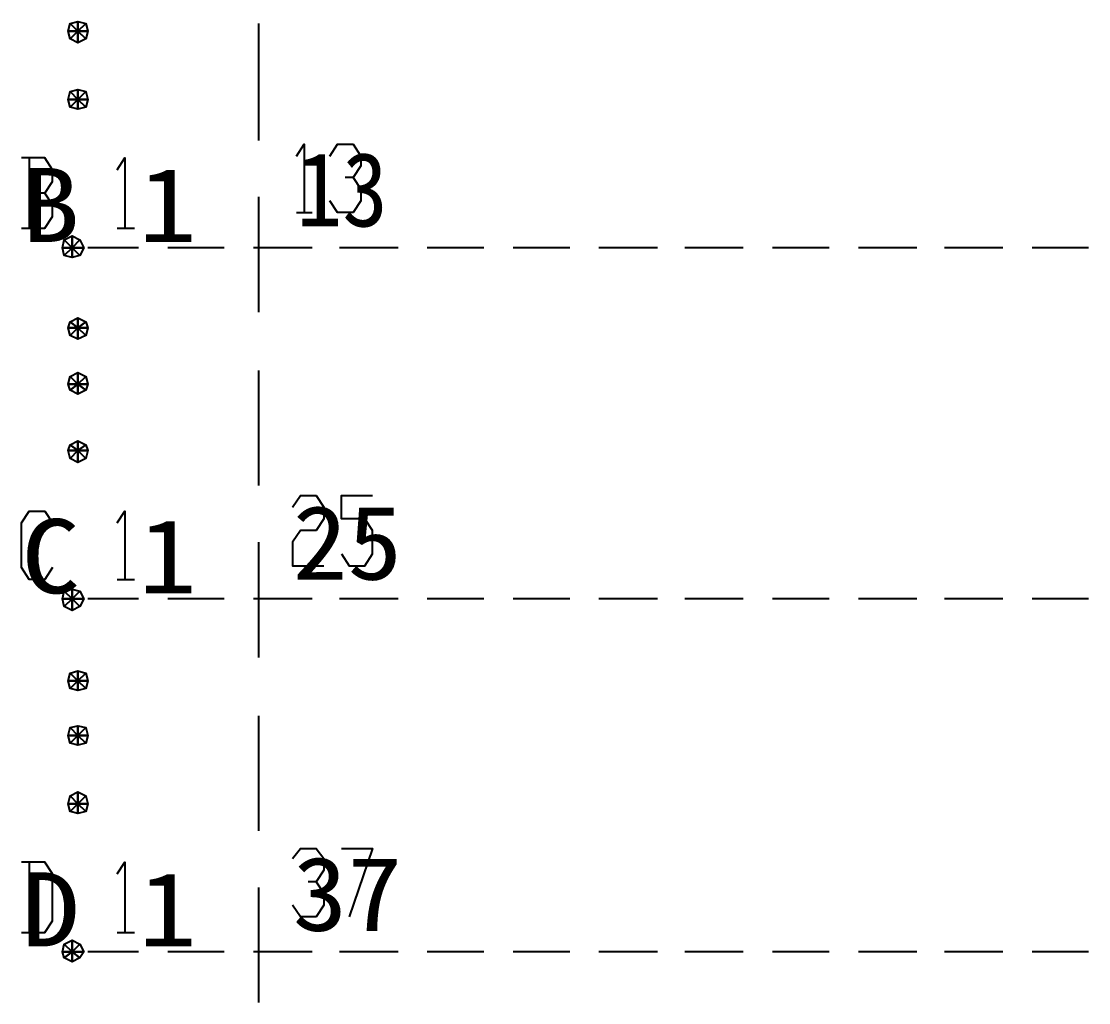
# Model space of a CAD drawing. Header units: metres. Extents: x 17 to 1757, y 17 to 1207.
# Drawn here: x 635.8 to 714.5, y 796.2 to 868.6 of the extents above; entities that cross this region are included whole.
import ezdxf

# ---------------------------------------------------------------- set-up
doc = ezdxf.new("R2010")
doc.units = ezdxf.units.M
for name, color, linetype in [('LINES', 7, 'Continuous'), ('POLYLINES', 4, 'Continuous'), ('TEXTS', 3, 'Continuous')]:
    doc.layers.add(name, color=color, linetype=linetype)

msp = doc.modelspace()

# ---------------------------------------------------------------- linework, layer by layer
at = {"layer": 'LINES'}
for p, q in [((653.28, 868.46), (653.28, 859.82)), ((636.36, 858.53), (636.36, 853.34)), ((653.28, 855.65), (653.28, 847.15)), ((656.09, 854.5), (657.24, 854.5)), ((642.84, 853.34), (644.14, 853.34)), ((644.42, 851.9), (640.68, 851.9)), ((650.76, 851.9), (646.58, 851.9)), ((657.24, 851.9), (652.92, 851.9)), ((663.58, 851.9), (659.26, 851.9)), ((669.91, 851.9), (665.74, 851.9)), ((676.25, 851.9), (672.07, 851.9)), ((682.73, 851.9), (678.41, 851.9)), ((689.06, 851.9), (684.74, 851.9)), ((695.4, 851.9), (691.22, 851.9)), ((701.88, 851.9), (697.56, 851.9)), ((708.22, 851.9), (703.9, 851.9)), ((714.55, 851.9), (710.38, 851.9)), ((653.28, 842.83), (653.28, 834.34)), ((653.28, 830.16), (653.28, 821.66)), ((642.84, 827.42), (644.14, 827.42)), ((644.42, 825.98), (640.68, 825.98)), ((650.76, 825.98), (646.58, 825.98)), ((657.24, 825.98), (652.92, 825.98)), ((663.58, 825.98), (659.26, 825.98)), ((669.91, 825.98), (665.74, 825.98)), ((676.25, 825.98), (672.07, 825.98)), ((682.73, 825.98), (678.41, 825.98)), ((689.06, 825.98), (684.74, 825.98)), ((695.4, 825.98), (691.22, 825.98)), ((701.88, 825.98), (697.56, 825.98)), ((708.22, 825.98), (703.9, 825.98)), ((714.55, 825.98), (710.38, 825.98)), ((653.28, 817.34), (653.28, 808.85)), ((636.36, 806.54), (636.36, 801.36)), ((653.28, 804.67), (653.28, 796.18)), ((642.84, 801.36), (644.14, 801.36)), ((644.42, 799.92), (640.68, 799.92)), ((650.76, 799.92), (646.58, 799.92)), ((657.24, 799.92), (652.92, 799.92)), ((663.58, 799.92), (659.26, 799.92)), ((669.91, 799.92), (665.74, 799.92)), ((676.25, 799.92), (672.07, 799.92)), ((682.73, 799.92), (678.41, 799.92)), ((689.06, 799.92), (684.74, 799.92)), ((695.4, 799.92), (691.22, 799.92)), ((701.88, 799.92), (697.56, 799.92)), ((708.22, 799.92), (703.9, 799.92)), ((714.55, 799.92), (710.38, 799.92))]:
    msp.add_line(p, q, dxfattribs=at)
at = {"layer": 'POLYLINES'}
for points in [[(639.96, 867.89), (639.24, 867.89), (639.38, 868.46), (639.96, 867.89)], [(639.96, 867.89), (639.24, 867.89), (639.38, 868.46), (639.96, 867.89)], [(639.96, 867.89), (639.24, 867.89), (639.38, 868.46), (639.96, 867.89)], [(639.96, 867.89), (639.24, 867.89), (639.38, 868.46), (639.96, 867.89)], [(639.96, 867.89), (639.38, 868.46), (639.96, 868.61), (639.96, 867.89)], [(639.96, 867.89), (639.38, 868.46), (639.96, 868.61), (639.96, 867.89)], [(639.96, 867.89), (639.38, 868.46), (639.96, 868.61), (639.96, 867.89)], [(639.96, 867.89), (639.38, 868.46), (639.96, 868.61), (639.96, 867.89)], [(639.96, 867.89), (639.96, 868.61), (640.54, 868.46), (639.96, 867.89)], [(639.96, 867.89), (639.96, 868.61), (640.54, 868.46), (639.96, 867.89)], [(639.96, 867.89), (639.96, 868.61), (640.54, 868.46), (639.96, 867.89)], [(639.96, 867.89), (639.96, 868.61), (640.54, 868.46), (639.96, 867.89)], [(639.96, 867.89), (640.54, 868.46), (640.68, 867.89), (639.96, 867.89)], [(639.96, 867.89), (640.54, 868.46), (640.68, 867.89), (639.96, 867.89)], [(639.96, 867.89), (640.54, 868.46), (640.68, 867.89), (639.96, 867.89)], [(639.96, 867.89), (640.54, 868.46), (640.68, 867.89), (639.96, 867.89)], [(639.96, 867.89), (639.38, 867.31), (639.24, 867.89), (639.96, 867.89)], [(639.96, 867.89), (639.38, 867.31), (639.24, 867.89), (639.96, 867.89)], [(639.96, 867.89), (639.38, 867.31), (639.24, 867.89), (639.96, 867.89)], [(639.96, 867.89), (639.38, 867.31), (639.24, 867.89), (639.96, 867.89)], [(639.96, 867.89), (639.96, 867.02), (639.38, 867.31), (639.96, 867.89)], [(639.96, 867.89), (639.96, 867.02), (639.38, 867.31), (639.96, 867.89)], [(639.96, 867.89), (639.96, 867.02), (639.38, 867.31), (639.96, 867.89)], [(639.96, 867.89), (639.96, 867.02), (639.38, 867.31), (639.96, 867.89)], [(639.96, 867.89), (640.54, 867.31), (639.96, 867.02), (639.96, 867.89)], [(639.96, 867.89), (640.54, 867.31), (639.96, 867.02), (639.96, 867.89)], [(639.96, 867.89), (640.68, 867.89), (640.54, 867.31), (639.96, 867.89)], [(639.96, 867.89), (640.68, 867.89), (640.54, 867.31), (639.96, 867.89)], [(639.96, 867.89), (640.54, 867.31), (639.96, 867.02), (639.96, 867.89)], [(639.96, 867.89), (640.54, 867.31), (639.96, 867.02), (639.96, 867.89)], [(639.96, 867.89), (640.68, 867.89), (640.54, 867.31), (639.96, 867.89)], [(639.96, 867.89), (640.68, 867.89), (640.54, 867.31), (639.96, 867.89)], [(639.96, 862.85), (639.24, 862.85), (639.38, 863.42), (639.96, 862.85)], [(639.96, 862.85), (639.24, 862.85), (639.38, 863.42), (639.96, 862.85)], [(639.96, 862.85), (639.24, 862.85), (639.38, 863.42), (639.96, 862.85)], [(639.96, 862.85), (639.24, 862.85), (639.38, 863.42), (639.96, 862.85)], [(639.96, 862.85), (639.38, 863.42), (639.96, 863.57), (639.96, 862.85)], [(639.96, 862.85), (639.38, 863.42), (639.96, 863.57), (639.96, 862.85)], [(639.96, 862.85), (639.38, 863.42), (639.96, 863.57), (639.96, 862.85)], [(639.96, 862.85), (639.38, 863.42), (639.96, 863.57), (639.96, 862.85)], [(639.96, 862.85), (639.96, 863.57), (640.54, 863.42), (639.96, 862.85)], [(639.96, 862.85), (639.96, 863.57), (640.54, 863.42), (639.96, 862.85)], [(639.96, 862.85), (639.96, 863.57), (640.54, 863.42), (639.96, 862.85)], [(639.96, 862.85), (639.96, 863.57), (640.54, 863.42), (639.96, 862.85)], [(639.96, 862.85), (640.54, 863.42), (640.68, 862.85), (639.96, 862.85)], [(639.96, 862.85), (640.54, 863.42), (640.68, 862.85), (639.96, 862.85)], [(639.96, 862.85), (640.54, 863.42), (640.68, 862.85), (639.96, 862.85)], [(639.96, 862.85), (640.54, 863.42), (640.68, 862.85), (639.96, 862.85)], [(639.96, 862.85), (639.38, 862.27), (639.24, 862.85), (639.96, 862.85)], [(639.96, 862.85), (639.38, 862.27), (639.24, 862.85), (639.96, 862.85)], [(639.96, 862.85), (639.38, 862.27), (639.24, 862.85), (639.96, 862.85)], [(639.96, 862.85), (639.38, 862.27), (639.24, 862.85), (639.96, 862.85)], [(639.96, 862.85), (639.96, 862.13), (639.38, 862.27), (639.96, 862.85)], [(639.96, 862.85), (639.96, 862.13), (639.38, 862.27), (639.96, 862.85)], [(639.96, 862.85), (639.96, 862.13), (639.38, 862.27), (639.96, 862.85)], [(639.96, 862.85), (639.96, 862.13), (639.38, 862.27), (639.96, 862.85)], [(639.96, 862.85), (640.54, 862.27), (639.96, 862.13), (639.96, 862.85)], [(639.96, 862.85), (640.54, 862.27), (639.96, 862.13), (639.96, 862.85)], [(639.96, 862.85), (640.68, 862.85), (640.54, 862.27), (639.96, 862.85)], [(639.96, 862.85), (640.68, 862.85), (640.54, 862.27), (639.96, 862.85)], [(639.96, 862.85), (640.54, 862.27), (639.96, 862.13), (639.96, 862.85)], [(639.96, 862.85), (640.54, 862.27), (639.96, 862.13), (639.96, 862.85)], [(639.96, 862.85), (640.68, 862.85), (640.54, 862.27), (639.96, 862.85)], [(639.96, 862.85), (640.68, 862.85), (640.54, 862.27), (639.96, 862.85)], [(656.09, 858.67), (656.66, 859.54), (656.66, 854.5)], [(658.54, 858.67), (659.11, 859.54), (660.26, 859.54), (660.84, 858.67), (660.84, 857.95), (660.26, 857.09), (659.69, 857.09)], [(637.51, 855.94), (638.09, 856.8), (638.09, 857.66), (637.51, 858.53), (635.78, 858.53)], [(642.84, 857.66), (643.42, 858.53), (643.42, 853.34)], [(660.26, 857.09), (660.84, 856.22), (660.84, 855.36), (660.26, 854.5), (659.11, 854.5), (658.54, 855.36)], [(635.78, 853.34), (637.51, 853.34), (638.09, 854.21), (638.09, 855.07), (637.51, 855.94), (636.36, 855.94)], [(639.53, 851.9), (638.81, 851.9), (638.95, 852.48), (639.53, 851.9)], [(639.53, 851.9), (638.81, 851.9), (638.95, 852.48), (639.53, 851.9)], [(639.53, 851.9), (638.81, 851.9), (638.95, 852.48), (639.53, 851.9)], [(639.53, 851.9), (638.81, 851.9), (638.95, 852.48), (639.53, 851.9)], [(639.53, 851.9), (638.95, 852.48), (639.53, 852.77), (639.53, 851.9)], [(639.53, 851.9), (638.95, 852.48), (639.53, 852.77), (639.53, 851.9)], [(639.53, 851.9), (638.95, 852.48), (639.53, 852.77), (639.53, 851.9)], [(639.53, 851.9), (638.95, 852.48), (639.53, 852.77), (639.53, 851.9)], [(639.53, 851.9), (639.53, 852.77), (640.1, 852.48), (639.53, 851.9)], [(639.53, 851.9), (639.53, 852.77), (640.1, 852.48), (639.53, 851.9)], [(639.53, 851.9), (639.53, 852.77), (640.1, 852.48), (639.53, 851.9)], [(639.53, 851.9), (639.53, 852.77), (640.1, 852.48), (639.53, 851.9)], [(639.53, 851.9), (640.1, 852.48), (640.39, 851.9), (639.53, 851.9)], [(639.53, 851.9), (640.1, 852.48), (640.39, 851.9), (639.53, 851.9)], [(639.53, 851.9), (640.1, 852.48), (640.39, 851.9), (639.53, 851.9)], [(639.53, 851.9), (640.1, 852.48), (640.39, 851.9), (639.53, 851.9)], [(639.53, 851.9), (638.95, 851.33), (638.81, 851.9), (639.53, 851.9)], [(639.53, 851.9), (638.95, 851.33), (638.81, 851.9), (639.53, 851.9)], [(639.53, 851.9), (638.95, 851.33), (638.81, 851.9), (639.53, 851.9)], [(639.53, 851.9), (638.95, 851.33), (638.81, 851.9), (639.53, 851.9)], [(639.53, 851.9), (639.53, 851.18), (638.95, 851.33), (639.53, 851.9)], [(639.53, 851.9), (639.53, 851.18), (638.95, 851.33), (639.53, 851.9)], [(639.53, 851.9), (639.53, 851.18), (638.95, 851.33), (639.53, 851.9)], [(639.53, 851.9), (639.53, 851.18), (638.95, 851.33), (639.53, 851.9)], [(639.53, 851.9), (640.1, 851.33), (639.53, 851.18), (639.53, 851.9)], [(639.53, 851.9), (640.1, 851.33), (639.53, 851.18), (639.53, 851.9)], [(639.53, 851.9), (640.39, 851.9), (640.1, 851.33), (639.53, 851.9)], [(639.53, 851.9), (640.39, 851.9), (640.1, 851.33), (639.53, 851.9)], [(639.53, 851.9), (640.1, 851.33), (639.53, 851.18), (639.53, 851.9)], [(639.53, 851.9), (640.1, 851.33), (639.53, 851.18), (639.53, 851.9)], [(639.53, 851.9), (640.39, 851.9), (640.1, 851.33), (639.53, 851.9)], [(639.53, 851.9), (640.39, 851.9), (640.1, 851.33), (639.53, 851.9)], [(639.96, 846), (639.24, 846), (639.38, 846.43), (639.96, 846)], [(639.96, 846), (639.24, 846), (639.38, 846.43), (639.96, 846)], [(639.96, 846), (639.24, 846), (639.38, 846.43), (639.96, 846)], [(639.96, 846), (639.24, 846), (639.38, 846.43), (639.96, 846)], [(639.96, 846), (639.38, 845.42), (639.24, 846), (639.96, 846)], [(639.96, 846), (639.38, 845.42), (639.24, 846), (639.96, 846)], [(639.96, 846), (639.38, 845.42), (639.24, 846), (639.96, 846)], [(639.96, 846), (639.38, 845.42), (639.24, 846), (639.96, 846)], [(639.96, 846), (639.38, 846.43), (639.96, 846.72), (639.96, 846)], [(639.96, 846), (639.38, 846.43), (639.96, 846.72), (639.96, 846)], [(639.96, 846), (639.38, 846.43), (639.96, 846.72), (639.96, 846)], [(639.96, 846), (639.38, 846.43), (639.96, 846.72), (639.96, 846)], [(639.96, 846), (639.96, 845.14), (639.38, 845.42), (639.96, 846)], [(639.96, 846), (639.96, 845.14), (639.38, 845.42), (639.96, 846)], [(639.96, 846), (639.96, 845.14), (639.38, 845.42), (639.96, 846)], [(639.96, 846), (639.96, 845.14), (639.38, 845.42), (639.96, 846)], [(639.96, 846), (639.96, 846.72), (640.54, 846.43), (639.96, 846)], [(639.96, 846), (639.96, 846.72), (640.54, 846.43), (639.96, 846)], [(639.96, 846), (639.96, 846.72), (640.54, 846.43), (639.96, 846)], [(639.96, 846), (639.96, 846.72), (640.54, 846.43), (639.96, 846)], [(639.96, 846), (640.54, 846.43), (640.68, 846), (639.96, 846)], [(639.96, 846), (640.54, 846.43), (640.68, 846), (639.96, 846)], [(639.96, 846), (640.54, 846.43), (640.68, 846), (639.96, 846)], [(639.96, 846), (640.54, 846.43), (640.68, 846), (639.96, 846)], [(639.96, 846), (640.54, 845.42), (639.96, 845.14), (639.96, 846)], [(639.96, 846), (640.54, 845.42), (639.96, 845.14), (639.96, 846)], [(639.96, 846), (640.68, 846), (640.54, 845.42), (639.96, 846)], [(639.96, 846), (640.68, 846), (640.54, 845.42), (639.96, 846)], [(639.96, 846), (640.54, 845.42), (639.96, 845.14), (639.96, 846)], [(639.96, 846), (640.54, 845.42), (639.96, 845.14), (639.96, 846)], [(639.96, 846), (640.68, 846), (640.54, 845.42), (639.96, 846)], [(639.96, 846), (640.68, 846), (640.54, 845.42), (639.96, 846)], [(639.96, 841.82), (639.24, 841.82), (639.38, 842.4), (639.96, 841.82)], [(639.96, 841.82), (639.24, 841.82), (639.38, 842.4), (639.96, 841.82)], [(639.96, 841.82), (639.24, 841.82), (639.38, 842.4), (639.96, 841.82)], [(639.96, 841.82), (639.24, 841.82), (639.38, 842.4), (639.96, 841.82)], [(639.96, 841.82), (639.38, 842.4), (639.96, 842.69), (639.96, 841.82)], [(639.96, 841.82), (639.38, 842.4), (639.96, 842.69), (639.96, 841.82)], [(639.96, 841.82), (639.38, 842.4), (639.96, 842.69), (639.96, 841.82)], [(639.96, 841.82), (639.38, 842.4), (639.96, 842.69), (639.96, 841.82)], [(639.96, 841.82), (639.96, 842.69), (640.54, 842.4), (639.96, 841.82)], [(639.96, 841.82), (639.96, 842.69), (640.54, 842.4), (639.96, 841.82)], [(639.96, 841.82), (639.96, 842.69), (640.54, 842.4), (639.96, 841.82)], [(639.96, 841.82), (639.96, 842.69), (640.54, 842.4), (639.96, 841.82)], [(639.96, 841.82), (640.54, 842.4), (640.68, 841.82), (639.96, 841.82)], [(639.96, 841.82), (640.54, 842.4), (640.68, 841.82), (639.96, 841.82)], [(639.96, 841.82), (640.54, 842.4), (640.68, 841.82), (639.96, 841.82)], [(639.96, 841.82), (640.54, 842.4), (640.68, 841.82), (639.96, 841.82)], [(639.96, 841.82), (639.38, 841.39), (639.24, 841.82), (639.96, 841.82)], [(639.96, 841.82), (639.38, 841.39), (639.24, 841.82), (639.96, 841.82)], [(639.96, 841.82), (639.38, 841.39), (639.24, 841.82), (639.96, 841.82)], [(639.96, 841.82), (639.38, 841.39), (639.24, 841.82), (639.96, 841.82)], [(639.96, 841.82), (639.96, 841.1), (639.38, 841.39), (639.96, 841.82)], [(639.96, 841.82), (639.96, 841.1), (639.38, 841.39), (639.96, 841.82)], [(639.96, 841.82), (639.96, 841.1), (639.38, 841.39), (639.96, 841.82)], [(639.96, 841.82), (639.96, 841.1), (639.38, 841.39), (639.96, 841.82)], [(639.96, 841.82), (640.54, 841.39), (639.96, 841.1), (639.96, 841.82)], [(639.96, 841.82), (640.54, 841.39), (639.96, 841.1), (639.96, 841.82)], [(639.96, 841.82), (640.68, 841.82), (640.54, 841.39), (639.96, 841.82)], [(639.96, 841.82), (640.68, 841.82), (640.54, 841.39), (639.96, 841.82)], [(639.96, 841.82), (640.54, 841.39), (639.96, 841.1), (639.96, 841.82)], [(639.96, 841.82), (640.54, 841.39), (639.96, 841.1), (639.96, 841.82)], [(639.96, 841.82), (640.68, 841.82), (640.54, 841.39), (639.96, 841.82)], [(639.96, 841.82), (640.68, 841.82), (640.54, 841.39), (639.96, 841.82)], [(639.96, 836.93), (639.24, 836.93), (639.38, 837.36), (639.96, 836.93)], [(639.96, 836.93), (639.24, 836.93), (639.38, 837.36), (639.96, 836.93)], [(639.96, 836.93), (639.24, 836.93), (639.38, 837.36), (639.96, 836.93)], [(639.96, 836.93), (639.24, 836.93), (639.38, 837.36), (639.96, 836.93)], [(639.96, 836.93), (639.38, 837.36), (639.96, 837.65), (639.96, 836.93)], [(639.96, 836.93), (639.38, 837.36), (639.96, 837.65), (639.96, 836.93)], [(639.96, 836.93), (639.38, 837.36), (639.96, 837.65), (639.96, 836.93)], [(639.96, 836.93), (639.38, 837.36), (639.96, 837.65), (639.96, 836.93)], [(639.96, 836.93), (639.96, 837.65), (640.54, 837.36), (639.96, 836.93)], [(639.96, 836.93), (639.96, 837.65), (640.54, 837.36), (639.96, 836.93)], [(639.96, 836.93), (639.96, 837.65), (640.54, 837.36), (639.96, 836.93)], [(639.96, 836.93), (639.96, 837.65), (640.54, 837.36), (639.96, 836.93)], [(639.96, 836.93), (640.54, 837.36), (640.68, 836.93), (639.96, 836.93)], [(639.96, 836.93), (640.54, 837.36), (640.68, 836.93), (639.96, 836.93)], [(639.96, 836.93), (640.54, 837.36), (640.68, 836.93), (639.96, 836.93)], [(639.96, 836.93), (640.54, 837.36), (640.68, 836.93), (639.96, 836.93)], [(639.96, 836.93), (639.38, 836.35), (639.24, 836.93), (639.96, 836.93)], [(639.96, 836.93), (639.38, 836.35), (639.24, 836.93), (639.96, 836.93)], [(639.96, 836.93), (639.38, 836.35), (639.24, 836.93), (639.96, 836.93)], [(639.96, 836.93), (639.38, 836.35), (639.24, 836.93), (639.96, 836.93)], [(639.96, 836.93), (639.96, 836.06), (639.38, 836.35), (639.96, 836.93)], [(639.96, 836.93), (639.96, 836.06), (639.38, 836.35), (639.96, 836.93)], [(639.96, 836.93), (639.96, 836.06), (639.38, 836.35), (639.96, 836.93)], [(639.96, 836.93), (639.96, 836.06), (639.38, 836.35), (639.96, 836.93)], [(639.96, 836.93), (640.54, 836.35), (639.96, 836.06), (639.96, 836.93)], [(639.96, 836.93), (640.54, 836.35), (639.96, 836.06), (639.96, 836.93)], [(639.96, 836.93), (640.68, 836.93), (640.54, 836.35), (639.96, 836.93)], [(639.96, 836.93), (640.68, 836.93), (640.54, 836.35), (639.96, 836.93)], [(639.96, 836.93), (640.54, 836.35), (639.96, 836.06), (639.96, 836.93)], [(639.96, 836.93), (640.54, 836.35), (639.96, 836.06), (639.96, 836.93)], [(639.96, 836.93), (640.68, 836.93), (640.54, 836.35), (639.96, 836.93)], [(639.96, 836.93), (640.68, 836.93), (640.54, 836.35), (639.96, 836.93)], [(655.8, 832.75), (656.38, 833.62), (657.53, 833.62), (658.1, 832.75), (658.1, 831.89), (657.53, 831.02), (656.38, 831.02), (655.8, 830.16), (655.8, 828.43), (658.1, 828.43)], [(659.4, 829.3), (659.98, 828.43), (661.13, 828.43), (661.7, 829.3), (661.7, 831.02), (661.13, 831.89), (659.4, 831.89), (659.4, 833.62), (661.7, 833.62)], [(638.09, 828.29), (637.51, 827.42), (636.36, 827.42), (635.78, 828.29), (635.78, 831.6), (636.36, 832.46), (637.51, 832.46), (638.09, 831.6)], [(642.84, 831.6), (643.42, 832.46), (643.42, 827.42)], [(639.53, 825.98), (638.81, 825.98), (638.95, 826.56), (639.53, 825.98)], [(639.53, 825.98), (638.81, 825.98), (638.95, 826.56), (639.53, 825.98)], [(639.53, 825.98), (638.81, 825.98), (638.95, 826.56), (639.53, 825.98)], [(639.53, 825.98), (638.81, 825.98), (638.95, 826.56), (639.53, 825.98)], [(639.53, 825.98), (638.95, 826.56), (639.53, 826.7), (639.53, 825.98)], [(639.53, 825.98), (638.95, 826.56), (639.53, 826.7), (639.53, 825.98)], [(639.53, 825.98), (638.95, 826.56), (639.53, 826.7), (639.53, 825.98)], [(639.53, 825.98), (638.95, 826.56), (639.53, 826.7), (639.53, 825.98)], [(639.53, 825.98), (639.53, 826.7), (640.1, 826.56), (639.53, 825.98)], [(639.53, 825.98), (639.53, 826.7), (640.1, 826.56), (639.53, 825.98)], [(639.53, 825.98), (639.53, 826.7), (640.1, 826.56), (639.53, 825.98)], [(639.53, 825.98), (639.53, 826.7), (640.1, 826.56), (639.53, 825.98)], [(639.53, 825.98), (640.1, 826.56), (640.39, 825.98), (639.53, 825.98)], [(639.53, 825.98), (640.1, 826.56), (640.39, 825.98), (639.53, 825.98)], [(639.53, 825.98), (640.1, 826.56), (640.39, 825.98), (639.53, 825.98)], [(639.53, 825.98), (640.1, 826.56), (640.39, 825.98), (639.53, 825.98)], [(639.53, 825.98), (638.95, 825.41), (638.81, 825.98), (639.53, 825.98)], [(639.53, 825.98), (638.95, 825.41), (638.81, 825.98), (639.53, 825.98)], [(639.53, 825.98), (638.95, 825.41), (638.81, 825.98), (639.53, 825.98)], [(639.53, 825.98), (638.95, 825.41), (638.81, 825.98), (639.53, 825.98)], [(639.53, 825.98), (639.53, 825.12), (638.95, 825.41), (639.53, 825.98)], [(639.53, 825.98), (639.53, 825.12), (638.95, 825.41), (639.53, 825.98)], [(639.53, 825.98), (639.53, 825.12), (638.95, 825.41), (639.53, 825.98)], [(639.53, 825.98), (639.53, 825.12), (638.95, 825.41), (639.53, 825.98)], [(639.53, 825.98), (640.1, 825.41), (639.53, 825.12), (639.53, 825.98)], [(639.53, 825.98), (640.1, 825.41), (639.53, 825.12), (639.53, 825.98)], [(639.53, 825.98), (640.39, 825.98), (640.1, 825.41), (639.53, 825.98)], [(639.53, 825.98), (640.39, 825.98), (640.1, 825.41), (639.53, 825.98)], [(639.53, 825.98), (640.1, 825.41), (639.53, 825.12), (639.53, 825.98)], [(639.53, 825.98), (640.1, 825.41), (639.53, 825.12), (639.53, 825.98)], [(639.53, 825.98), (640.39, 825.98), (640.1, 825.41), (639.53, 825.98)], [(639.53, 825.98), (640.39, 825.98), (640.1, 825.41), (639.53, 825.98)], [(639.96, 819.94), (639.24, 819.94), (639.38, 820.51), (639.96, 819.94)], [(639.96, 819.94), (639.24, 819.94), (639.38, 820.51), (639.96, 819.94)], [(639.96, 819.94), (639.24, 819.94), (639.38, 820.51), (639.96, 819.94)], [(639.96, 819.94), (639.24, 819.94), (639.38, 820.51), (639.96, 819.94)], [(639.96, 819.94), (639.38, 820.51), (639.96, 820.66), (639.96, 819.94)], [(639.96, 819.94), (639.38, 820.51), (639.96, 820.66), (639.96, 819.94)], [(639.96, 819.94), (639.38, 820.51), (639.96, 820.66), (639.96, 819.94)], [(639.96, 819.94), (639.38, 820.51), (639.96, 820.66), (639.96, 819.94)], [(639.96, 819.94), (639.96, 820.66), (640.54, 820.51), (639.96, 819.94)], [(639.96, 819.94), (639.96, 820.66), (640.54, 820.51), (639.96, 819.94)], [(639.96, 819.94), (639.96, 820.66), (640.54, 820.51), (639.96, 819.94)], [(639.96, 819.94), (639.96, 820.66), (640.54, 820.51), (639.96, 819.94)], [(639.96, 819.94), (640.54, 820.51), (640.68, 819.94), (639.96, 819.94)], [(639.96, 819.94), (640.54, 820.51), (640.68, 819.94), (639.96, 819.94)], [(639.96, 819.94), (640.54, 820.51), (640.68, 819.94), (639.96, 819.94)], [(639.96, 819.94), (640.54, 820.51), (640.68, 819.94), (639.96, 819.94)], [(639.96, 819.94), (639.38, 819.36), (639.24, 819.94), (639.96, 819.94)], [(639.96, 819.94), (639.38, 819.36), (639.24, 819.94), (639.96, 819.94)], [(639.96, 819.94), (639.38, 819.36), (639.24, 819.94), (639.96, 819.94)], [(639.96, 819.94), (639.38, 819.36), (639.24, 819.94), (639.96, 819.94)], [(639.96, 819.94), (639.96, 819.22), (639.38, 819.36), (639.96, 819.94)], [(639.96, 819.94), (639.96, 819.22), (639.38, 819.36), (639.96, 819.94)], [(639.96, 819.94), (639.96, 819.22), (639.38, 819.36), (639.96, 819.94)], [(639.96, 819.94), (639.96, 819.22), (639.38, 819.36), (639.96, 819.94)], [(639.96, 819.94), (640.54, 819.36), (639.96, 819.22), (639.96, 819.94)], [(639.96, 819.94), (640.54, 819.36), (639.96, 819.22), (639.96, 819.94)], [(639.96, 819.94), (640.68, 819.94), (640.54, 819.36), (639.96, 819.94)], [(639.96, 819.94), (640.68, 819.94), (640.54, 819.36), (639.96, 819.94)], [(639.96, 819.94), (640.54, 819.36), (639.96, 819.22), (639.96, 819.94)], [(639.96, 819.94), (640.54, 819.36), (639.96, 819.22), (639.96, 819.94)], [(639.96, 819.94), (640.68, 819.94), (640.54, 819.36), (639.96, 819.94)], [(639.96, 819.94), (640.68, 819.94), (640.54, 819.36), (639.96, 819.94)], [(639.96, 815.9), (639.24, 815.9), (639.38, 816.48), (639.96, 815.9)], [(639.96, 815.9), (639.24, 815.9), (639.38, 816.48), (639.96, 815.9)], [(639.96, 815.9), (639.24, 815.9), (639.38, 816.48), (639.96, 815.9)], [(639.96, 815.9), (639.24, 815.9), (639.38, 816.48), (639.96, 815.9)], [(639.96, 815.9), (639.38, 816.48), (639.96, 816.62), (639.96, 815.9)], [(639.96, 815.9), (639.38, 816.48), (639.96, 816.62), (639.96, 815.9)], [(639.96, 815.9), (639.38, 816.48), (639.96, 816.62), (639.96, 815.9)], [(639.96, 815.9), (639.38, 816.48), (639.96, 816.62), (639.96, 815.9)], [(639.96, 815.9), (639.96, 816.62), (640.54, 816.48), (639.96, 815.9)], [(639.96, 815.9), (639.96, 816.62), (640.54, 816.48), (639.96, 815.9)], [(639.96, 815.9), (639.96, 816.62), (640.54, 816.48), (639.96, 815.9)], [(639.96, 815.9), (639.96, 816.62), (640.54, 816.48), (639.96, 815.9)], [(639.96, 815.9), (640.54, 816.48), (640.68, 815.9), (639.96, 815.9)], [(639.96, 815.9), (640.54, 816.48), (640.68, 815.9), (639.96, 815.9)], [(639.96, 815.9), (640.54, 816.48), (640.68, 815.9), (639.96, 815.9)], [(639.96, 815.9), (640.54, 816.48), (640.68, 815.9), (639.96, 815.9)], [(639.96, 815.9), (639.38, 815.33), (639.24, 815.9), (639.96, 815.9)], [(639.96, 815.9), (639.38, 815.33), (639.24, 815.9), (639.96, 815.9)], [(639.96, 815.9), (639.38, 815.33), (639.24, 815.9), (639.96, 815.9)], [(639.96, 815.9), (639.38, 815.33), (639.24, 815.9), (639.96, 815.9)], [(639.96, 815.9), (639.96, 815.18), (639.38, 815.33), (639.96, 815.9)], [(639.96, 815.9), (639.96, 815.18), (639.38, 815.33), (639.96, 815.9)], [(639.96, 815.9), (639.96, 815.18), (639.38, 815.33), (639.96, 815.9)], [(639.96, 815.9), (639.96, 815.18), (639.38, 815.33), (639.96, 815.9)], [(639.96, 815.9), (640.54, 815.33), (639.96, 815.18), (639.96, 815.9)], [(639.96, 815.9), (640.54, 815.33), (639.96, 815.18), (639.96, 815.9)], [(639.96, 815.9), (640.68, 815.9), (640.54, 815.33), (639.96, 815.9)], [(639.96, 815.9), (640.68, 815.9), (640.54, 815.33), (639.96, 815.9)], [(639.96, 815.9), (640.54, 815.33), (639.96, 815.18), (639.96, 815.9)], [(639.96, 815.9), (640.54, 815.33), (639.96, 815.18), (639.96, 815.9)], [(639.96, 815.9), (640.68, 815.9), (640.54, 815.33), (639.96, 815.9)], [(639.96, 815.9), (640.68, 815.9), (640.54, 815.33), (639.96, 815.9)], [(639.96, 810.86), (639.24, 810.86), (639.38, 811.44), (639.96, 810.86)], [(639.96, 810.86), (639.24, 810.86), (639.38, 811.44), (639.96, 810.86)], [(639.96, 810.86), (639.24, 810.86), (639.38, 811.44), (639.96, 810.86)], [(639.96, 810.86), (639.24, 810.86), (639.38, 811.44), (639.96, 810.86)], [(639.96, 810.86), (639.38, 811.44), (639.96, 811.73), (639.96, 810.86)], [(639.96, 810.86), (639.38, 811.44), (639.96, 811.73), (639.96, 810.86)], [(639.96, 810.86), (639.38, 811.44), (639.96, 811.73), (639.96, 810.86)], [(639.96, 810.86), (639.38, 811.44), (639.96, 811.73), (639.96, 810.86)], [(639.96, 810.86), (639.96, 811.73), (640.54, 811.44), (639.96, 810.86)], [(639.96, 810.86), (639.96, 811.73), (640.54, 811.44), (639.96, 810.86)], [(639.96, 810.86), (639.96, 811.73), (640.54, 811.44), (639.96, 810.86)], [(639.96, 810.86), (639.96, 811.73), (640.54, 811.44), (639.96, 810.86)], [(639.96, 810.86), (640.54, 811.44), (640.68, 810.86), (639.96, 810.86)], [(639.96, 810.86), (640.54, 811.44), (640.68, 810.86), (639.96, 810.86)], [(639.96, 810.86), (640.54, 811.44), (640.68, 810.86), (639.96, 810.86)], [(639.96, 810.86), (640.54, 811.44), (640.68, 810.86), (639.96, 810.86)], [(639.96, 810.86), (639.38, 810.29), (639.24, 810.86), (639.96, 810.86)], [(639.96, 810.86), (639.38, 810.29), (639.24, 810.86), (639.96, 810.86)], [(639.96, 810.86), (639.38, 810.29), (639.24, 810.86), (639.96, 810.86)], [(639.96, 810.86), (639.38, 810.29), (639.24, 810.86), (639.96, 810.86)], [(639.96, 810.86), (639.96, 810.14), (639.38, 810.29), (639.96, 810.86)], [(639.96, 810.86), (639.96, 810.14), (639.38, 810.29), (639.96, 810.86)], [(639.96, 810.86), (639.96, 810.14), (639.38, 810.29), (639.96, 810.86)], [(639.96, 810.86), (639.96, 810.14), (639.38, 810.29), (639.96, 810.86)], [(639.96, 810.86), (640.54, 810.29), (639.96, 810.14), (639.96, 810.86)], [(639.96, 810.86), (640.54, 810.29), (639.96, 810.14), (639.96, 810.86)], [(639.96, 810.86), (640.68, 810.86), (640.54, 810.29), (639.96, 810.86)], [(639.96, 810.86), (640.68, 810.86), (640.54, 810.29), (639.96, 810.86)], [(639.96, 810.86), (640.54, 810.29), (639.96, 810.14), (639.96, 810.86)], [(639.96, 810.86), (640.54, 810.29), (639.96, 810.14), (639.96, 810.86)], [(639.96, 810.86), (640.68, 810.86), (640.54, 810.29), (639.96, 810.86)], [(639.96, 810.86), (640.68, 810.86), (640.54, 810.29), (639.96, 810.86)], [(655.8, 806.83), (656.38, 807.55), (657.53, 807.55), (658.1, 806.83), (658.1, 805.97), (657.53, 805.1), (656.95, 805.1)], [(659.4, 807.55), (661.7, 807.55), (659.98, 802.51)], [(635.78, 801.36), (637.51, 801.36), (638.09, 802.22), (638.09, 805.68), (637.51, 806.54), (635.78, 806.54)], [(642.84, 805.68), (643.42, 806.54), (643.42, 801.36)], [(657.53, 805.1), (658.1, 804.24), (658.1, 803.38), (657.53, 802.51), (656.38, 802.51), (655.8, 803.38)], [(639.53, 799.92), (638.81, 799.92), (638.95, 800.5), (639.53, 799.92)], [(639.53, 799.92), (638.81, 799.92), (638.95, 800.5), (639.53, 799.92)], [(639.53, 799.92), (638.81, 799.92), (638.95, 800.5), (639.53, 799.92)], [(639.53, 799.92), (638.81, 799.92), (638.95, 800.5), (639.53, 799.92)], [(639.53, 799.92), (638.95, 800.5), (639.53, 800.78), (639.53, 799.92)], [(639.53, 799.92), (638.95, 800.5), (639.53, 800.78), (639.53, 799.92)], [(639.53, 799.92), (638.95, 800.5), (639.53, 800.78), (639.53, 799.92)], [(639.53, 799.92), (638.95, 800.5), (639.53, 800.78), (639.53, 799.92)], [(639.53, 799.92), (639.53, 800.78), (640.1, 800.5), (639.53, 799.92)], [(639.53, 799.92), (639.53, 800.78), (640.1, 800.5), (639.53, 799.92)], [(639.53, 799.92), (639.53, 800.78), (640.1, 800.5), (639.53, 799.92)], [(639.53, 799.92), (639.53, 800.78), (640.1, 800.5), (639.53, 799.92)], [(639.53, 799.92), (640.1, 800.5), (640.39, 799.92), (639.53, 799.92)], [(639.53, 799.92), (640.1, 800.5), (640.39, 799.92), (639.53, 799.92)], [(639.53, 799.92), (640.1, 800.5), (640.39, 799.92), (639.53, 799.92)], [(639.53, 799.92), (640.1, 800.5), (640.39, 799.92), (639.53, 799.92)], [(639.53, 799.92), (638.95, 799.49), (638.81, 799.92), (639.53, 799.92)], [(639.53, 799.92), (638.95, 799.49), (638.81, 799.92), (639.53, 799.92)], [(639.53, 799.92), (638.95, 799.49), (638.81, 799.92), (639.53, 799.92)], [(639.53, 799.92), (638.95, 799.49), (638.81, 799.92), (639.53, 799.92)], [(639.53, 799.92), (639.53, 799.2), (638.95, 799.49), (639.53, 799.92)], [(639.53, 799.92), (639.53, 799.2), (638.95, 799.49), (639.53, 799.92)], [(639.53, 799.92), (639.53, 799.2), (638.95, 799.49), (639.53, 799.92)], [(639.53, 799.92), (639.53, 799.2), (638.95, 799.49), (639.53, 799.92)], [(639.53, 799.92), (640.1, 799.49), (639.53, 799.2), (639.53, 799.92)], [(639.53, 799.92), (640.1, 799.49), (639.53, 799.2), (639.53, 799.92)], [(639.53, 799.92), (640.39, 799.92), (640.1, 799.49), (639.53, 799.92)], [(639.53, 799.92), (640.39, 799.92), (640.1, 799.49), (639.53, 799.92)], [(639.53, 799.92), (640.1, 799.49), (639.53, 799.2), (639.53, 799.92)], [(639.53, 799.92), (640.1, 799.49), (639.53, 799.2), (639.53, 799.92)], [(639.53, 799.92), (640.39, 799.92), (640.1, 799.49), (639.53, 799.92)], [(639.53, 799.92), (640.39, 799.92), (640.1, 799.49), (639.53, 799.92)]]:
    msp.add_lwpolyline(points, dxfattribs=at)

# ---------------------------------------------------------------- texts
at = {"layer": 'TEXTS'}
for s, width, p in [('13', 0.906394, (656.09, 853.47)), ('B 1', 1.160185, (635.78, 852.32)), ('25', 1.087673, (655.8, 827.4)), ('C 1', 1.160185, (635.78, 826.4)), ('37', 1.087673, (655.8, 801.48)), ('D 1', 1.160185, (635.78, 800.33))]:
    msp.add_text(s, height=5.47, dxfattribs=dict(at, width=width)).set_placement(p)

doc.saveas('drawing.dxf')
